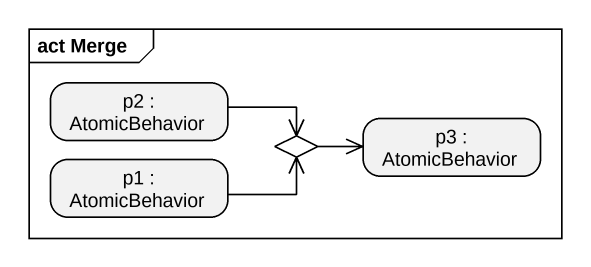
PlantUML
@startuml
mainframe act Merge
hide empty description
state "p2 : AtomicBehavior" as p2
state choice1 <<choice>>
state "p3 : AtomicBehavior" as p3
state "p1 : AtomicBehavior" as p1
p2 -right-> choice1
choice1 -right-> p3
p1 -right-> choice1
@enduml
